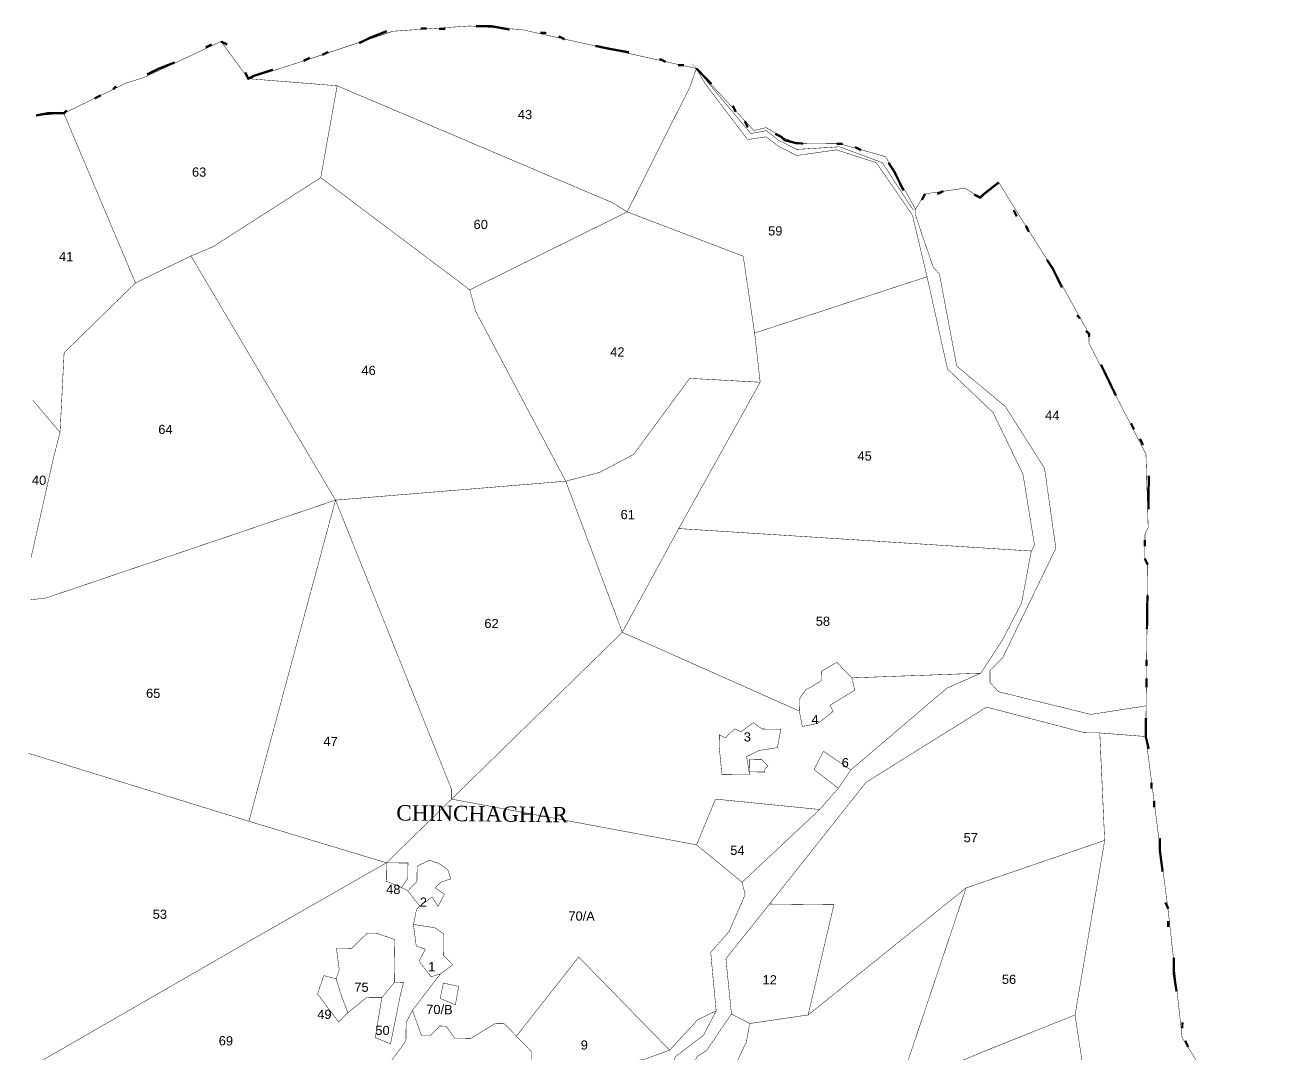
# Model space of a CAD drawing. Header units: metres. Extents: x 301380 to 306099, y 1982558 to 1991216.
# Drawn here: x 301410 to 303037, y 1985131 to 1986475 of the extents above; entities that cross this region are included whole.
import ezdxf

# ---------------------------------------------------------------- set-up
doc = ezdxf.new("R2010")
doc.units = ezdxf.units.M
for name, color, linetype in [('SURVEY NO.', 7, 'Continuous'), ('SURVEY PLOT BOUNDARY', 35, 'Continuous'), ('VILLAGE BOUNDARY', 212, 'Continuous'), ('VILLAGE NAME', 3, 'Continuous')]:
    doc.layers.add(name, color=color, linetype=linetype)
doc.styles.add('PDF Arial', font='arial.ttf')

# ---------------------------------------------------------------- blocks, each defined once
blk = doc.blocks.new('THTU')
at = {"layer": 'SURVEY PLOT BOUNDARY', "lineweight": 18, "const_width": 0.602}
for points in [[(302287.6, 1986418), (302279.3, 1986394), (302197.2, 1986230.5), (302177.3, 1986242.8), (301818, 1986395.4), (301701.8, 1986404.7), (301786.3, 1986431.8), (301891, 1986466.7), (301991.4, 1986473.6), (302059.5, 1986468.8)], [(301701.8, 1986404.7), (301818, 1986395.4), (301796.5, 1986275.2), (301655.1, 1986184.6), (301626.9, 1986172.9), (301554.3, 1986137.6), (301460.6, 1986359.4), (301541.2, 1986398.5), (301565.4, 1986406.3), (301666.2, 1986453.3)], [(302574.3, 1986234.2), (302570.3, 1986234.2), (302530.9, 1986294.8), (302475, 1986315.6), (302418.8, 1986312.2), (302394.8, 1986324.5), (302378.9, 1986336.7), (302358.8, 1986332.9), (302287.6, 1986418), (302362.9, 1986336.9), (302379, 1986340.7), (302398.9, 1986328.5), (302418.8, 1986320.2), (302475, 1986319.6), (302535, 1986302.8)], [(302589.3, 1986145.7), (302363.8, 1986072.1), (302348.9, 1986172.6), (302197.2, 1986230.5), (302279.3, 1986394), (302287.6, 1986418), (302299.4, 1986397.8), (302354.7, 1986325), (302378.8, 1986328.7), (302394.7, 1986316.5), (302418.7, 1986304.2), (302470.9, 1986311.6), (302522.9, 1986294.9), (302570.2, 1986226.2)], [(302197.2, 1986230.5), (301991.4, 1986128.6), (301796.5, 1986275.2), (301818, 1986395.4), (302177.3, 1986242.8)], [(301991.4, 1986128.6), (301999.1, 1986100.4), (302116.9, 1985878.4), (301815.8, 1985853.7), (301693.8, 1986059.8), (301626.9, 1986172.9), (301655.1, 1986184.6), (301796.5, 1986275.2)], [(302710.6, 1986224.6), (302753.9, 1986155.9), (302801.1, 1986071.1), (302800.9, 1986059), (302875.5, 1985913.7), (302878.4, 1985817.4), (302874.3, 1985809.4), (302873.9, 1985777.3), (302877.8, 1985769.3), (302875.7, 1985584.7), (302803.4, 1985573.5), (302683.4, 1985603), (302671.5, 1985615.2), (302671.6, 1985631.2), (302687.9, 1985647.1), (302757.7, 1985790.7), (302742.9, 1985895.2), (302691.7, 1985976), (302628.1, 1986028.9), (302605.4, 1986149.6), (302597.5, 1986157.7), (302574.2, 1986226.1), (302574.3, 1986234.2), (302586.6, 1986254.1), (302638.8, 1986261.5), (302658.7, 1986249.2), (302683, 1986269)], [(302363.8, 1986072.1), (302371.1, 1986007.8), (302278.9, 1986012.9), (302205.6, 1985913.4), (302161.2, 1985889.9), (302116.9, 1985878.4), (301999.1, 1986100.4), (301991.4, 1986128.6), (302197.2, 1986230.5), (302348.9, 1986172.6)], [(302725.6, 1985787.1), (302264.6, 1985816.5), (302371.1, 1986007.8), (302363.8, 1986072.1), (302589.3, 1986145.7), (302616, 1986025.1), (302675.5, 1985968.2), (302714.7, 1985887.5), (302729.7, 1985795.1)], [(302371.1, 1986007.8), (302264.6, 1985816.5), (302190.8, 1985680.9), (302116.9, 1985878.4), (302161.2, 1985889.9), (302205.6, 1985913.4), (302278.9, 1986012.9)], [(302190.8, 1985680.9), (301967.7, 1985462.8), (301967.8, 1985474.9), (301815.8, 1985853.7), (302116.9, 1985878.4)], [(301967.7, 1985462.8), (301882.5, 1985379.5), (301702.6, 1985433.8), (301815.8, 1985853.7), (301967.8, 1985474.9)], [(302725.6, 1985787.1), (302712.8, 1985719), (302688.1, 1985671.2), (302659.6, 1985627.4), (302491, 1985621.3), (302471.2, 1985641.6), (302451, 1985629.8), (302450.9, 1985617.7), (302438.7, 1985609.8), (302430.7, 1985605.9), (302422.5, 1985594), (302422.3, 1985577.9), (302190.8, 1985680.9), (302264.6, 1985816.5)], [(302422.3, 1985577.9), (302426.1, 1985557.8), (302446.2, 1985561.6), (302466.4, 1985577.4), (302462.5, 1985585.5), (302494.8, 1985605.2), (302491, 1985621.3), (302659.6, 1985627.4), (302615.2, 1985607.8), (302489.6, 1985500.9), (302453.8, 1985525.4), (302441.5, 1985501.5), (302473.3, 1985477), (302448.9, 1985449.2), (302312.7, 1985462.8), (302287.9, 1985403), (301967.7, 1985462.8), (302190.8, 1985680.9)], [(302491, 1985621.3), (302494.8, 1985605.2), (302462.5, 1985585.5), (302466.4, 1985577.4), (302446.2, 1985561.6), (302426.1, 1985557.8), (302422.3, 1985577.9), (302422.5, 1985594), (302430.7, 1985605.9), (302438.7, 1985609.8), (302450.9, 1985617.7), (302451, 1985629.8), (302471.2, 1985641.6)], [(302815.1, 1985549.3), (302821.5, 1985408.8), (302640.3, 1985346.7), (302433.8, 1985180.6), (302467.5, 1985324.7), (302383.3, 1985325.6), (302509.5, 1985484.7), (302667.1, 1985583.1), (302795.1, 1985549.6)], [(302398, 1985554.1), (302393.7, 1985530.1), (302369.6, 1985526.4), (302353.4, 1985518.5), (302357.2, 1985494.4), (302321.1, 1985494.8), (302317.5, 1985531), (302317.7, 1985547), (302325.6, 1985542.9), (302337.8, 1985554.8), (302345.8, 1985550.7), (302362, 1985562.6), (302373.9, 1985554.4)], [(302398, 1985554.1), (302373.9, 1985554.4), (302362, 1985562.6), (302345.8, 1985550.7), (302337.8, 1985554.8), (302325.6, 1985542.9), (302317.7, 1985547), (302317.5, 1985531), (302321.1, 1985494.8), (302357.2, 1985494.4), (302353.4, 1985518.5), (302369.6, 1985526.4), (302393.7, 1985530.1)], [(302875.2, 1985544.6), (302904.7, 1985315.6), (302922.8, 1985150.9), (303005.5, 1985017.5), (303036.1, 1984888.8), (302831.2, 1984859.1), (302782.8, 1985180.6), (302821.5, 1985408.8), (302815.1, 1985549.3)], [(302489.6, 1985500.9), (302473.3, 1985477), (302441.5, 1985501.5), (302453.8, 1985525.4)], [(302287.9, 1985403), (302347.5, 1985354.1), (302351.4, 1985338), (302330.7, 1985290.1), (302306.4, 1985262.3), (302313.5, 1985186), (302289.3, 1985174.2), (302252.7, 1985134.5), (302133.8, 1985256.3), (302052.4, 1985152.9), (302044.4, 1985161), (302036.5, 1985169.1), (302024.5, 1985169.3), (301992.2, 1985149.6), (301972.1, 1985149.8), (301960.3, 1985166), (301952.2, 1985166.1), (301940.1, 1985154.2), (301928, 1985154.3), (301916.4, 1985186.6), (301953, 1985234.3), (301969.2, 1985246.1), (301957.3, 1985258.3), (301957.6, 1985286.4), (301945.7, 1985294.6), (301917.7, 1985298.9), (301921.9, 1985318.9), (301926, 1985322.9), (301942.1, 1985334.7), (301950, 1985322.6), (301958.2, 1985338.6), (301946.3, 1985346.7), (301954.4, 1985354.6), (301966.5, 1985358.5), (301962.6, 1985370.6), (301950.7, 1985378.8), (301938.7, 1985382.9), (301922.6, 1985375.1), (301922.3, 1985355), (301910.2, 1985343.1), (301902.2, 1985347.2), (301910.3, 1985359.2), (301910.6, 1985379.2), (301882.5, 1985379.5), (301967.7, 1985462.8)], [(302448.9, 1985449.2), (302347.5, 1985354.1), (302287.9, 1985403), (302312.7, 1985462.8)], [(302782.8, 1985180.6), (302665.9, 1985133.8), (302553, 1985086.9), (302640.3, 1985346.7), (302821.5, 1985408.8)], [(301902.2, 1985347.2), (301882.2, 1985355.5), (301882.5, 1985379.5), (301910.6, 1985379.2), (301910.3, 1985359.2)], [(301926, 1985322.9), (301910.2, 1985343.1), (301922.3, 1985355), (301922.6, 1985375.1), (301938.7, 1985382.9), (301950.7, 1985378.8), (301962.6, 1985370.6), (301966.5, 1985358.5), (301954.4, 1985354.6), (301946.3, 1985346.7), (301958.2, 1985338.6), (301950, 1985322.6), (301942.1, 1985334.7)], [(302433.8, 1985180.6), (302357.4, 1985169.4), (302333.5, 1985181.8), (302326.3, 1985254.1), (302383.3, 1985325.6), (302467.5, 1985324.7)], [(301816.6, 1985227.8), (301800.6, 1985232), (301792.3, 1985208.1), (301819.9, 1985171.6), (301832.1, 1985183.5), (301856.4, 1985203.3), (301876.4, 1985203.1), (301867.8, 1985151), (301887.8, 1985142.8), (301900.6, 1985206.8), (301904.8, 1985222.8), (301892.7, 1985223), (301893.4, 1985279.1), (301869.4, 1985287.4), (301857.4, 1985287.6), (301837.1, 1985267.7), (301817, 1985268), (301820.7, 1985239.8)], [(301892.7, 1985223), (301876.4, 1985203.1), (301856.4, 1985203.3), (301832.1, 1985183.5), (301824.3, 1985203.7), (301816.6, 1985227.8), (301820.7, 1985239.8), (301817, 1985268), (301837.1, 1985267.7), (301857.4, 1985287.6), (301869.4, 1985287.4), (301893.4, 1985279.1)], [(301953, 1985234.3), (301940.9, 1985230.4), (301925.1, 1985250.7), (301933.3, 1985266.6), (301921.4, 1985270.8), (301917.7, 1985298.9), (301945.7, 1985294.6), (301957.6, 1985286.4), (301957.3, 1985258.3), (301969.2, 1985246.1)], [(302252.7, 1985134.5), (302220.5, 1985122.9), (302200.4, 1985119.1), (302144.1, 1985103.7), (302144, 1985095.7), (302112, 1985108.1), (302100, 1985108.2), (302092.1, 1985116.3), (302072.1, 1985120.6), (302072.2, 1985132.6), (302052.4, 1985152.9), (302133.8, 1985256.3)], [(301816.6, 1985227.8), (301824.3, 1985203.7), (301832.1, 1985183.5), (301819.9, 1985171.6), (301792.3, 1985208.1), (301800.6, 1985232)], [(301867.8, 1985151), (301876.4, 1985203.1), (301892.7, 1985223), (301904.8, 1985222.8), (301900.6, 1985206.8), (301887.8, 1985142.8)], [(301972.6, 1985193.9), (301952.7, 1985202.2), (301956.9, 1985222.2), (301976.9, 1985218)], [(301972.6, 1985193.9), (301976.9, 1985218), (301956.9, 1985222.2), (301952.7, 1985202.2)], [(302052.4, 1985152.9), (302072.2, 1985132.6), (302072.1, 1985120.6), (302055.8, 1985104.7), (302043.8, 1985108.9), (302035.7, 1985096.9), (302007.5, 1985085.2), (301971.4, 1985089.6), (301891.3, 1985098.6), (301887.5, 1985118.7), (301907.9, 1985146.6), (301908.2, 1985170.6), (301916.4, 1985186.6), (301928, 1985154.3), (301940.1, 1985154.2), (301952.2, 1985166.1), (301960.3, 1985166), (301972.1, 1985149.8), (301992.2, 1985149.6), (302024.5, 1985169.3), (302036.5, 1985169.1), (302044.4, 1985161)], [(302144, 1985095.7), (302144.1, 1985103.7), (302200.4, 1985119.1), (302220.5, 1985122.9), (302252.7, 1985134.5), (302289.3, 1985174.2), (302313.5, 1985186), (302297.1, 1985154.1), (302260.7, 1985126.4), (302248.3, 1985102.5), (302248, 1985074.4), (302227.9, 1985070.6), (302220, 1985078.8), (302199.9, 1985075), (302180.1, 1985095.3), (302167.9, 1985087.4)], [(302357.4, 1985169.4), (302353.1, 1985145.4), (302328.5, 1985093.6), (302312.3, 1985085.7), (302316.2, 1985073.6), (302332.3, 1985081.5), (302356.2, 1985061.1), (302344, 1985045.2), (302355.8, 1985025), (302343.6, 1985013.1), (302327.5, 1985013.3), (302319.5, 1985009.4), (302230.8, 1984970.3), (302183.1, 1985011), (302183.3, 1985027), (302211.7, 1985058.8), (302243.9, 1985062.4), (302260.1, 1985074.3), (302276.4, 1985102.2), (302288.7, 1985126.1), (302300.9, 1985134), (302333.5, 1985181.8)], [(302831.2, 1984859.1), (302582.2, 1984829.8), (302563.8, 1984974.5), (302553, 1985086.9), (302665.9, 1985133.8), (302782.8, 1985180.6)]]:
    blk.add_lwpolyline(points, close=True, dxfattribs=at)
for points in [[(301424.4, 1986356.3), (301460.6, 1986359.4), (301554.3, 1986137.6), (301461, 1986046.4), (301455.7, 1985942.2), (301420.1, 1985984.3), (301455.7, 1985942.2), (301447.4, 1985910.2), (301417.8, 1985778.5), (301447.4, 1985910.2), (301455.7, 1985942.2), (301461, 1986046.4), (301554.3, 1986137.6), (301626.9, 1986172.9), (301693.8, 1986059.8), (301815.8, 1985853.7), (301437.2, 1985725.7), (301417.1, 1985723.4), (301437.2, 1985725.7), (301815.8, 1985853.7), (301702.6, 1985433.8), (301418.8, 1985521.3), (301414.8, 1985522.3), (301418.8, 1985521.3), (301702.6, 1985433.8), (301882.5, 1985379.5), (301696.7, 1985273.4), (301410, 1985108.3), (301696.7, 1985273.4), (301882.5, 1985379.5), (301882.2, 1985355.5), (301902.2, 1985347.2), (301910.2, 1985343.1), (301926, 1985322.9), (301921.9, 1985318.9), (301917.7, 1985298.9), (301921.4, 1985270.8), (301933.3, 1985266.6), (301925.1, 1985250.7), (301940.9, 1985230.4), (301953, 1985234.3), (301916.4, 1985186.6), (301908.2, 1985170.6), (301907.9, 1985146.6), (301887.5, 1985118.7)], [(302260.7, 1985126.4), (302297.1, 1985154.1), (302313.5, 1985186), (302306.4, 1985262.3), (302330.7, 1985290.1), (302351.4, 1985338), (302347.5, 1985354.1), (302448.9, 1985449.2), (302473.3, 1985477), (302489.6, 1985500.9), (302615.2, 1985607.8), (302659.6, 1985627.4), (302688.1, 1985671.2), (302712.8, 1985719), (302725.6, 1985787.1), (302729.7, 1985795.1), (302714.7, 1985887.5), (302675.5, 1985968.2), (302616, 1986025.1), (302589.3, 1986145.7), (302570.2, 1986226.2), (302522.9, 1986294.9), (302470.9, 1986311.6), (302418.7, 1986304.2), (302394.7, 1986316.5), (302378.8, 1986328.7), (302354.7, 1986325), (302299.4, 1986397.8), (302287.6, 1986418), (302358.8, 1986332.9), (302378.9, 1986336.7), (302394.8, 1986324.5), (302418.8, 1986312.2), (302475, 1986315.6), (302530.9, 1986294.8), (302570.3, 1986234.2), (302574.3, 1986234.2), (302574.2, 1986226.1), (302597.5, 1986157.7), (302605.4, 1986149.6), (302628.1, 1986028.9), (302691.7, 1985976), (302742.9, 1985895.2), (302757.7, 1985790.7), (302687.9, 1985647.1), (302671.6, 1985631.2), (302671.5, 1985615.2), (302683.4, 1985603), (302803.4, 1985573.5), (302875.7, 1985584.7), (302875.2, 1985544.6), (302815.1, 1985549.3), (302795.1, 1985549.6), (302667.1, 1985583.1), (302509.5, 1985484.7), (302383.3, 1985325.6), (302326.3, 1985254.1), (302333.5, 1985181.8), (302300.9, 1985134), (302288.7, 1985126.1)], [(302328.5, 1985093.6), (302353.1, 1985145.4), (302357.4, 1985169.4), (302433.8, 1985180.6), (302640.3, 1985346.7), (302553, 1985086.9)]]:
    blk.add_lwpolyline(points, dxfattribs=at)
at = {"layer": 'SURVEY PLOT BOUNDARY', "lineweight": 70, "const_width": 0.602}
blk.add_lwpolyline([(302357.2, 1985498.4), (302357.4, 1985514.5), (302373.4, 1985514.3), (302377.4, 1985510.2), (302381.4, 1985506.2), (302377.3, 1985502.2), (302377.3, 1985498.2)], close=True, dxfattribs=at)
at = {"layer": 'VILLAGE BOUNDARY', "lineweight": 18, "const_width": 3.01}
for points in [[(301999.4, 1986473.5), (302019.5, 1986473.3), (302043.5, 1986469)], [(301846.7, 1986451.2), (301862.9, 1986459), (301883, 1986466.8)], [(301927.2, 1986470.3), (301935.2, 1986470.2)], [(301951.2, 1986470), (301959.3, 1986470)], [(302083.5, 1986464.5), (302091.6, 1986464.4)], [(302107.6, 1986460.2), (302115.5, 1986456.1)], [(301646.1, 1986445.5), (301654.1, 1986449.4)], [(301666.2, 1986453.3), (301674.2, 1986449.2)], [(302155.6, 1986447.6), (302175.6, 1986443.4), (302199.6, 1986439.1)], [(301569.5, 1986410.3), (301585.6, 1986418.1), (301605.7, 1986425.9)], [(301774.2, 1986428), (301782.3, 1986431.9)], [(301798.4, 1986435.7), (301806.5, 1986439.6)], [(302239.6, 1986430.6), (302247.6, 1986426.5)], [(301697.8, 1986412.8), (301701.8, 1986404.7), (301709.8, 1986408.6), (301734, 1986416.4)], [(302263.6, 1986422.3), (302271.6, 1986422.2)], [(302287.6, 1986418), (302307.4, 1986397.7)], [(301525.1, 1986390.7), (301529.2, 1986394.7)], [(301500.9, 1986378.9), (301509, 1986382.9)], [(301464.6, 1986363.3), (301460.6, 1986359.4), (301440.5, 1986359.6), (301424.4, 1986356.6)], [(302335.2, 1986369.3), (302339.1, 1986361.3)], [(302351, 1986349.1), (302354.9, 1986341)], [(302390.9, 1986332.6), (302398.9, 1986328.5), (302402.8, 1986324.4), (302418.8, 1986320.2), (302426.9, 1986320.1)], [(302471, 1986319.6), (302479, 1986319.5)], [(302495, 1986315.3), (302503, 1986311.2)], [(302538.9, 1986294.8), (302546.8, 1986282.6), (302558.5, 1986258.4)], [(302650.7, 1986253.3), (302658.7, 1986249.2), (302662.8, 1986253.2), (302683, 1986269)], [(302582.5, 1986246.1), (302586.6, 1986254.1)], [(302602.6, 1986253.9), (302610.7, 1986257.8)], [(302702.6, 1986232.7), (302706.6, 1986224.6)], [(302718.5, 1986212.4), (302722.4, 1986204.4)], [(302746, 1986168), (302753.9, 1986155.9), (302765.7, 1986131.7)], [(302785.3, 1986095.3), (302789.3, 1986091.3)], [(302797.1, 1986075.1), (302801.1, 1986071.1), (302801, 1986067.1)], [(302816.7, 1986030.8), (302824.5, 1986014.6), (302836.2, 1985990.4)], [(302855.9, 1985954.1), (302859.8, 1985946)], [(302867.7, 1985933.9), (302871.6, 1985925.8)], [(302879.2, 1985885.6), (302878.7, 1985841.5)], [(302874.2, 1985801.4), (302874.1, 1985793.4)], [(302873.9, 1985777.3), (302877.8, 1985769.3)], [(302877.4, 1985729.2), (302876.8, 1985685)], [(302876.4, 1985644.9), (302876.3, 1985636.9)], [(302876.1, 1985620.8), (302876, 1985608.8)], [(302875.5, 1985568.7), (302875.2, 1985544.6), (302879.1, 1985528.5)], [(302882.6, 1985484.4), (302882.5, 1985476.3)], [(302886.3, 1985460.2), (302886.2, 1985452.2)], [(302893.8, 1985412), (302893.6, 1985396), (302897.3, 1985367.8)], [(302900.8, 1985327.7), (302904.7, 1985319.6)], [(302904.5, 1985303.6), (302904.4, 1985295.5)], [(302912, 1985255.3), (302911.8, 1985235.3), (302915.5, 1985211.2)], [(302923.1, 1985170.9), (302923, 1985162.9)], [(302926.8, 1985146.8), (302930.7, 1985138.8)]]:
    blk.add_lwpolyline(points, dxfattribs=at)
at = {"layer": 'SURVEY NO.', "attachment_point": 7, "rotation": 359.339, "style": 'PDF Arial'}
for s, insert, char_height in [('43', (302054.2, 1986351.8), 12.03), ('63', (301628.1, 1986276.5), 12.03), ('60', (301996.3, 1986208), 12.03), ('59', (302381.4, 1986199.6), 12.03), ('41', (301454.3, 1986166.2), 12.03), ('42', (302174.9, 1986041.5), 12.03), ('46', (301849.7, 1986017.2), 12.03), ('44', (302743.6, 1985958.7), 12.03), ('64', (301584.1, 1985940), 12.03), ('45', (302498.3, 1985905.4), 12.03), ('40', (301418.9, 1985873.7), 12.03), ('61', (302188.5, 1985828.7), 12.03), ('62', (302010.4, 1985686.3), 12.03), ('58', (302443.7, 1985689.3), 12.03), ('65', (301568.1, 1985595.1), 12.03), ('4', (302438.2, 1985561), 12), ('3', (302349.6, 1985538), 12), ('47', (301800, 1985532.3), 12.03), ('6', (302477.6, 1985504.4), 12), ('57', (302637, 1985406.3), 12.03), ('54', (302331.9, 1985389.7), 12.03), ('48', (301882, 1985338.7), 12.03), ('2', (301926, 1985322.2), 12), ('53', (301576.8, 1985306.2), 12.03), ('70/A', (302120.3, 1985303.9), 12.03), ('1', (301937, 1985237.8), 12), ('75', (301840.4, 1985210.8), 12.03), ('12', (302374.1, 1985220.7), 12.03), ('56', (302687, 1985221.1), 12.03), ('70/B', (301934.4, 1985181.7), 12.03), ('49', (301791.9, 1985175.3), 12.03), ('50', (301867.9, 1985154.3), 12.03), ('69', (301663.1, 1985140.7), 12.03), ('9', (302136.4, 1985135.2), 12)]:
    blk.add_mtext(s, dxfattribs=dict(at, insert=insert, char_height=char_height))
at = {"layer": 'VILLAGE NAME', "insert": (301895.2, 1985434.6), "char_height": 20.102, "width": 256.579, "attachment_point": 7, "rotation": 359.339, "style": 'PDF Arial'}
blk.add_mtext('{\\fTimes New Roman|b0|i0|c0|p18;CHINCHAGHAR }', dxfattribs=at)

msp = doc.modelspace()

# ---------------------------------------------------------------- block references
msp.add_blockref('THTU', (0, 0))

doc.saveas('drawing.dxf')
